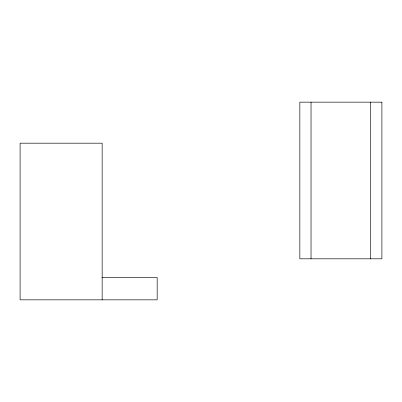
<?xml version="1.0" encoding="UTF-8"?>
<svg xmlns="http://www.w3.org/2000/svg" width="402" height="402" viewBox="0 0 402 402"><rect width="100%" height="100%" fill="white"/><g stroke="black" fill="none" stroke-linecap="round" stroke-linejoin="round"><path stroke-width="0.6" d="M101.927 277.46L157.172 277.46L157.172 299.842L20.1 299.842L20.1 143.187L102.158 143.187L102.158 299.842M370.709 102.158L370.709 258.813M311.032 102.158L311.032 258.813M381.9 102.158L299.842 102.158L299.842 258.813L381.9 258.813L381.9 102.158"/></g></svg>
